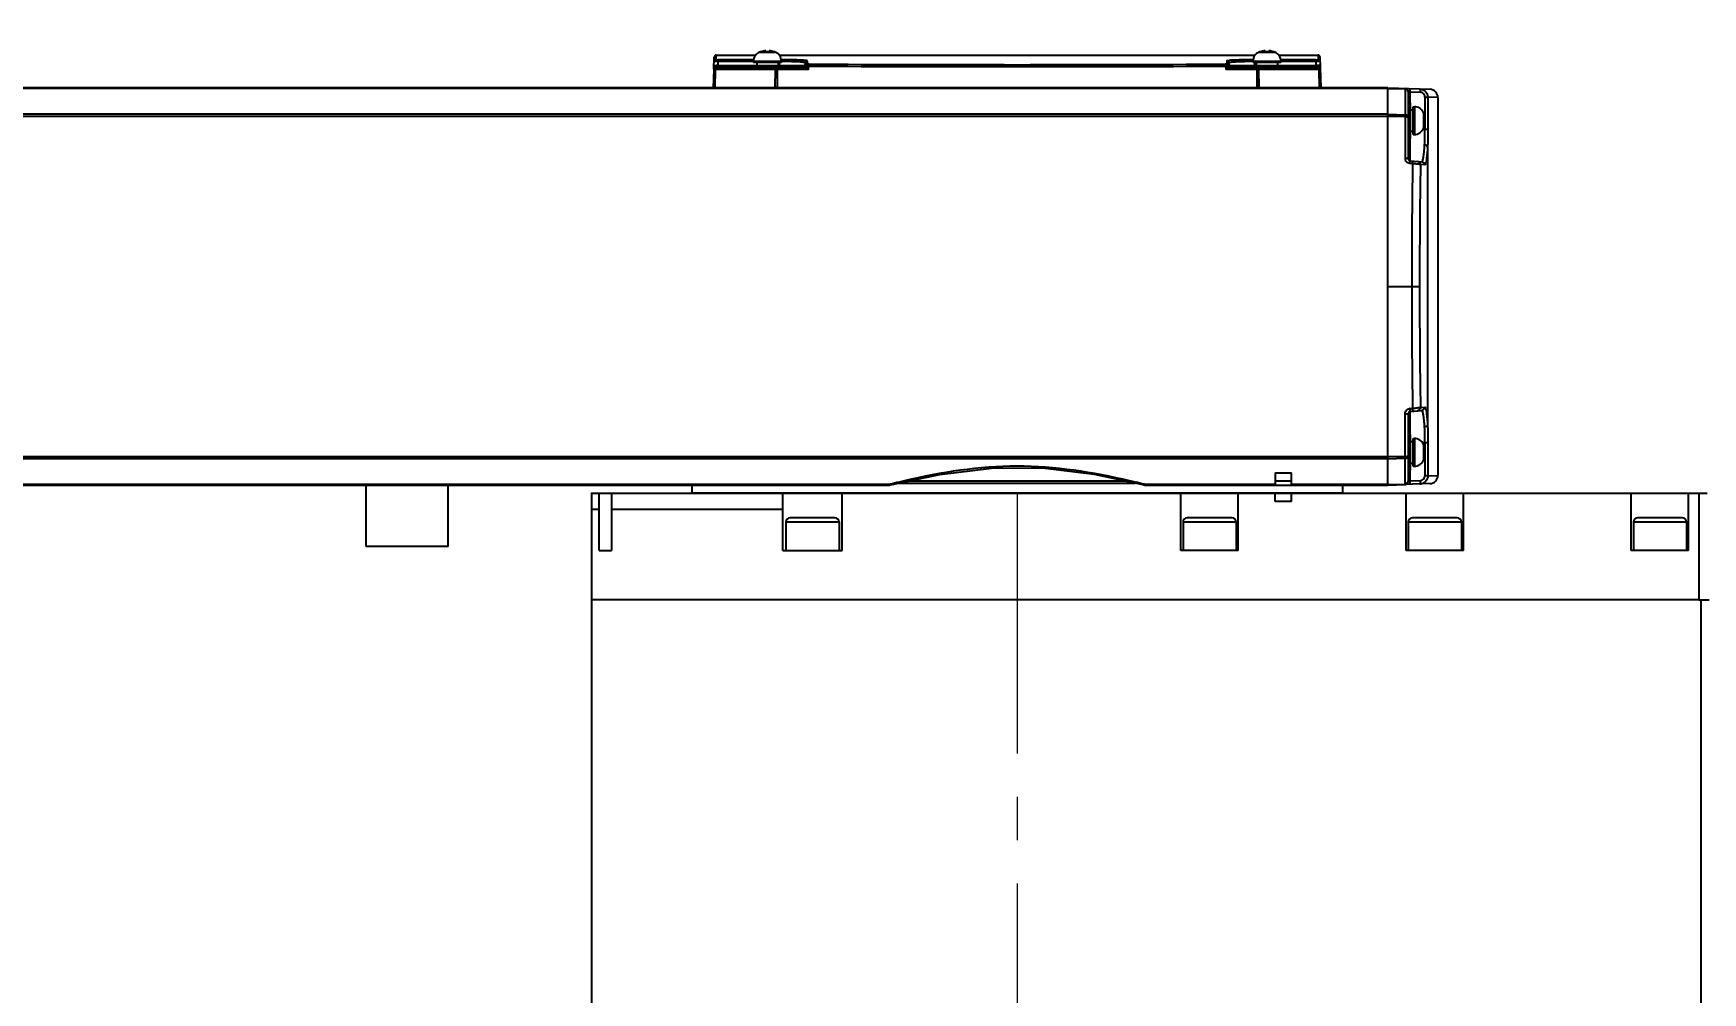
# Model space of a CAD drawing. Header units: millimetres. Extents: x 4086 to 8300, y 123 to 1549.
# Drawn here: x 6901.2 to 7023.5, y 949.4 to 1019.6 of the extents above; entities that cross this region are included whole.
import ezdxf

# ---------------------------------------------------------------- set-up
doc = ezdxf.new("R2010")
doc.units = ezdxf.units.MM
doc.linetypes.add('CENTER2', pattern=[28.575, 19.05, -3.175, 3.175, -3.175])
doc.layers.add('中心线层', color=7, linetype='CENTER2', lineweight=0)
doc.layers.add('轮廓实线层', color=7, linetype='Continuous', lineweight=30)
doc.styles.add('思源黑', font='SourceHanSansCN-Normal.ttf')
doc.dimstyles.new('尺寸标注_3_10比例', dxfattribs={"dimtxt": 7, "dimasz": 6, "dimexe": 2, "dimexo": 1.5, "dimgap": 1, "dimtad": 1, "dimdec": 1, "dimlfac": 3.333333, "dimdsep": 46, "dimtxsty": '思源黑', "dimcen": 0.09, "dimadec": 0, "dimazin": 0, "dimtp": 0.01, "dimtm": 0.01, "dimtfac": 1, "dimtdec": 1, "dimtofl": 0, "dimtmove": 0, "dimatfit": 3, "dimfxl": 0, "dimtolj": 1, "dimarcsym": 0})

# ---------------------------------------------------------------- blocks, each defined once
blk = doc.blocks.new('*D1394')
at = {"layer": 'Defpoints', "color": 0}
for p in [(6852.3, 984.16), (6831.84, 872.56), (6961.3, 872.56)]:
    blk.add_point(p, dxfattribs=at)
at = {"layer": '轮廓实线层', "color": 0, "lineweight": -2}
for p, q in [((6850.8, 984.16), (6829.84, 984.16)), ((6831.84, 978.16), (6831.84, 878.56)), ((6959.8, 872.56), (6829.84, 872.56))]:
    blk.add_line(p, q, dxfattribs=at)
at = {"layer": '轮廓实线层', "color": 0}
for points in [[(6832.84, 978.16), (6830.84, 978.16), (6831.84, 984.16)], [(6830.84, 878.56), (6832.84, 878.56), (6831.84, 872.56)]]:
    blk.add_solid(points, dxfattribs=at)
at = {"layer": '轮廓实线层', "color": 0, "insert": (6827.21, 930.97), "char_height": 7, "attachment_point": 5, "rotation": 90, "style": '思源黑'}
blk.add_mtext('\\A1;372', dxfattribs=at)
blk = doc.blocks.new('*D1400')
at = {"layer": 'Defpoints', "color": 0}
for p in [(6928.67, 1174.08), (7096.92, 1174.08), (6992.87, 872.56)]:
    blk.add_point(p, dxfattribs=at)
at = {"layer": '轮廓实线层', "color": 0, "lineweight": -2}
for p, q in [((6930.17, 1174.08), (7098.92, 1174.08)), ((7096.92, 878.56), (7096.92, 1168.08)), ((6994.37, 872.56), (7098.92, 872.56))]:
    blk.add_line(p, q, dxfattribs=at)
at = {"layer": '轮廓实线层', "color": 0}
for points in [[(7097.92, 1168.08), (7095.92, 1168.08), (7096.92, 1174.08)], [(7095.92, 878.56), (7097.92, 878.56), (7096.92, 872.56)]]:
    blk.add_solid(points, dxfattribs=at)
at = {"layer": '轮廓实线层', "color": 0, "insert": (7092.3, 1023.32), "char_height": 7, "attachment_point": 5, "rotation": 90, "style": '思源黑'}
blk.add_mtext('\\A1;\\A1;1040', dxfattribs=at)
blk = doc.blocks.new('*D1620')
at = {"color": 0, "lineweight": -2}
for p, q in [((6807.18, 1107.91), (6677.99, 1107.91)), ((6679.99, 878.56), (6679.99, 1101.91)), ((6934.86, 872.56), (6677.99, 872.56))]:
    blk.add_line(p, q, dxfattribs=at)
at = {"color": 0}
for points in [[(6680.99, 1101.91), (6678.99, 1101.91), (6679.99, 1107.91)], [(6678.99, 878.56), (6680.99, 878.56), (6679.99, 872.56)]]:
    blk.add_solid(points, dxfattribs=at)
at = {"layer": 'Defpoints', "color": 0}
for p in [(6679.99, 1107.91), (6808.68, 1107.91), (6936.36, 872.56)]:
    blk.add_point(p, dxfattribs=at)
at = {"color": 0, "insert": (6675.37, 990.23), "char_height": 7, "attachment_point": 5, "rotation": 90, "style": '思源黑'}
blk.add_mtext('\\A1;784.5', dxfattribs=at)
blk = doc.blocks.new('*D1621')
at = {"color": 0, "lineweight": -2}
for p, q in [((6725.98, 1227.91), (6642.66, 1227.91)), ((6644.66, 878.56), (6644.66, 1221.91)), ((6934.86, 872.56), (6642.66, 872.56))]:
    blk.add_line(p, q, dxfattribs=at)
at = {"color": 0}
for points in [[(6645.66, 1221.91), (6643.66, 1221.91), (6644.66, 1227.91)], [(6643.66, 878.56), (6645.66, 878.56), (6644.66, 872.56)]]:
    blk.add_solid(points, dxfattribs=at)
at = {"layer": 'Defpoints', "color": 0}
for p in [(6644.66, 1227.91), (6727.48, 1227.91), (6936.36, 872.56)]:
    blk.add_point(p, dxfattribs=at)
at = {"color": 0, "insert": (6640.05, 1050.23), "char_height": 7, "attachment_point": 5, "rotation": 90, "style": '思源黑'}
blk.add_mtext('\\A1;\\A1;1181.5', dxfattribs=at)

msp = doc.modelspace()

# ---------------------------------------------------------------- linework, layer by layer
for p, q in [((6951.028, 1017.014), (6951.059, 1017.904)), ((6951.047, 1017.577), (6951.071, 1017.653)), ((6951.197, 1017.722), (6951.209, 1018.049)), ((6951.209, 1018.049), (6954.1, 1018.049)), ((6953.935, 1017.716), (6951.347, 1017.715)), ((6953.935, 1017.609), (6955.975, 1017.609)), ((6953.935, 1017.609), (6953.935, 1017.519)), ((6954.445, 1018.3), (6954.378, 1018.274)), ((6954.378, 1018.274), (6954.828, 1018.274)), ((6954.445, 1018.3), (6954.445, 1018.294)), ((6954.828, 1018.378), (6954.828, 1018.294)), ((6954.828, 1018.274), (6954.879, 1018.271)), ((6954.879, 1018.271), (6954.955, 1018.274)), ((6954.955, 1018.274), (6955.03, 1018.271)), ((6955.03, 1018.271), (6955.083, 1018.274)), ((6955.083, 1018.294), (6955.083, 1018.378)), ((6955.083, 1018.274), (6955.525, 1018.274)), ((6955.532, 1018.274), (6955.465, 1018.3)), ((6955.465, 1018.294), (6955.465, 1018.299)), ((6955.525, 1018.274), (6955.532, 1018.274)), ((6955.811, 1018.049), (6990.7, 1018.049)), ((6955.975, 1017.609), (6955.975, 1017.519)), ((6957.883, 1017.553), (6957.892, 1017.621)), ((6988.618, 1017.621), (6988.628, 1017.466)), ((6990.535, 1017.609), (6992.575, 1017.609)), ((6990.535, 1017.609), (6990.535, 1017.519)), ((6991.045, 1018.3), (6990.978, 1018.274)), ((6990.978, 1018.274), (6991.428, 1018.274)), ((6991.045, 1018.3), (6991.045, 1018.294)), ((6991.428, 1018.378), (6991.428, 1018.294)), ((6991.428, 1018.274), (6991.479, 1018.271)), ((6991.479, 1018.271), (6991.555, 1018.274)), ((6991.555, 1018.274), (6991.63, 1018.271)), ((6991.63, 1018.271), (6991.683, 1018.274)), ((6991.683, 1018.294), (6991.683, 1018.378)), ((6991.683, 1018.274), (6992.125, 1018.274)), ((6992.132, 1018.274), (6992.065, 1018.3)), ((6992.065, 1018.294), (6992.065, 1018.299)), ((6992.125, 1018.274), (6992.132, 1018.274)), ((6992.411, 1018.049), (6995.302, 1018.049)), ((6995.163, 1017.715), (6992.575, 1017.716)), ((6992.575, 1017.609), (6992.575, 1017.519)), ((6995.302, 1018.049), (6995.313, 1017.722)), ((6995.463, 1017.577), (6995.443, 1017.648)), ((6995.53, 1015.656), (6995.452, 1017.904)), ((6951.027, 1017.006), (6950.98, 1015.656)), ((6957.976, 1017.006), (6951.027, 1017.006)), ((6951.119, 1015.656), (6951.155, 1017.006)), ((6951.183, 1017.156), (6957.589, 1017.156)), ((6951.338, 1017.299), (6951.348, 1017.579)), ((6951.338, 1017.299), (6957.727, 1017.299)), ((6953.935, 1017.579), (6951.348, 1017.579)), ((6953.65, 1017.306), (6953.65, 1017.156)), ((6955.975, 1017.519), (6953.935, 1017.519)), ((6954.171, 1017.519), (6954.171, 1017.306)), ((6955.522, 1015.656), (6955.538, 1017.006)), ((6955.672, 1017.006), (6955.667, 1015.656)), ((6955.74, 1017.519), (6955.74, 1017.306)), ((6955.836, 1017.299), (6955.836, 1017.519)), ((6956.26, 1017.306), (6956.26, 1017.156)), ((6957.573, 1017.156), (6957.637, 1017.17)), ((6957.589, 1017.156), (6957.659, 1017.174)), ((6957.611, 1017.154), (6957.589, 1017.156)), ((6957.727, 1017.299), (6957.726, 1017.287)), ((6957.726, 1017.287), (6957.726, 1017.281)), ((6957.727, 1017.299), (6957.743, 1017.484)), ((6957.764, 1017.27), (6957.784, 1017.259)), ((6957.784, 1017.259), (6957.81, 1017.228)), ((6957.81, 1017.228), (6957.837, 1017.194)), ((6957.865, 1017.156), (6957.938, 1017.058)), ((6957.873, 1017.402), (6957.883, 1017.48)), ((6957.883, 1017.48), (6957.883, 1017.553)), ((6957.976, 1017.006), (6957.998, 1017.248)), ((6988.512, 1017.248), (6988.533, 1017.006)), ((6988.533, 1017.006), (6988.644, 1017.156)), ((6988.652, 1017.058), (6988.533, 1017.006)), ((6995.483, 1017.006), (6988.533, 1017.006)), ((6988.628, 1017.466), (6988.637, 1017.402)), ((6988.746, 1017.27), (6988.726, 1017.259)), ((6988.767, 1017.484), (6988.783, 1017.299)), ((6988.783, 1017.299), (6995.172, 1017.299)), ((6988.784, 1017.293), (6988.783, 1017.299)), ((6988.784, 1017.281), (6988.784, 1017.293)), ((6988.921, 1017.156), (6995.327, 1017.156)), ((6990.25, 1017.306), (6990.25, 1017.156)), ((6992.575, 1017.519), (6990.535, 1017.519)), ((6990.674, 1017.299), (6990.674, 1017.519)), ((6990.771, 1017.519), (6990.771, 1017.306)), ((6990.843, 1015.656), (6990.839, 1017.006)), ((6990.988, 1015.656), (6990.972, 1017.006)), ((6992.34, 1017.519), (6992.34, 1017.306)), ((6995.162, 1017.579), (6992.575, 1017.579)), ((6992.86, 1017.306), (6992.86, 1017.156)), ((6995.172, 1017.299), (6995.162, 1017.579)), ((6995.267, 1017.196), (6995.241, 1017.216)), ((6995.356, 1017.006), (6995.392, 1015.656)), ((7000.405, 1015.656), (6868.856, 1015.656)), ((7000.405, 1015.614), (6868.856, 1015.614)), ((7000.405, 1015.656), (7003.505, 1015.548)), ((7000.405, 986.556), (7000.405, 1015.656)), ((7000.405, 1015.614), (7001.674, 1015.576)), ((7001.674, 1015.612), (7001.674, 1010.502)), ((7002.042, 1015.36), (7001.905, 1015.372)), ((7001.905, 1015.372), (7001.905, 1010.468)), ((7002.042, 1015.36), (7002.782, 1015.334)), ((7002.042, 1014.561), (7002.042, 1015.36)), ((7001.905, 1014.561), (7002.055, 1014.561)), ((7002.055, 1014.561), (7002.055, 1011.951)), ((7002.055, 1014.041), (7002.268, 1014.041)), ((7002.268, 1014.276), (7002.358, 1014.276)), ((7002.268, 1012.236), (7002.268, 1014.276)), ((7002.358, 1014.276), (7002.358, 1012.236)), ((7003.133, 1014.974), (7003.352, 1014.974)), ((7003.133, 1014.974), (7003.133, 1012.6)), ((7003.352, 1014.974), (7003.352, 1012.6)), ((7004.085, 1014.948), (7003.352, 1014.974)), ((7004.085, 1014.948), (7004.085, 987.264)), ((7000.405, 1013.722), (6844.406, 1013.722)), ((7000.405, 1013.567), (6844.406, 1013.567)), ((7000.405, 1013.722), (7001.674, 1013.69)), ((7001.674, 1013.558), (7000.405, 1013.567)), ((7003.023, 1013.833), (7003.023, 1012.679)), ((7003.049, 1013.766), (7003.043, 1013.766)), ((7003.127, 1013.384), (7003.043, 1013.384)), ((7003.043, 1013.129), (7003.127, 1013.129)), ((7003.043, 1012.746), (7003.048, 1012.746)), ((7001.905, 1011.951), (7002.055, 1011.951)), ((7002.042, 1010.318), (7002.042, 1011.951)), ((7002.055, 1012.472), (7002.268, 1012.472)), ((7002.268, 1012.236), (7002.358, 1012.236)), ((7003.352, 1012.6), (7002.969, 1012.6)), ((7002.042, 1010.318), (7002.903, 1010.243)), ((7003.324, 1011.339), (7003.324, 990.933)), ((7002.231, 1010.095), (7002.03, 1010.112)), ((7003.121, 1010.004), (7002.806, 1010.031)), ((7000.405, 1001.106), (7002.736, 1001.106)), ((7002.03, 992.16), (7002.23, 992.178)), ((7002.042, 991.954), (7002.903, 992.029)), ((7002.042, 990.261), (7002.042, 991.954)), ((7002.805, 992.241), (7003.121, 992.268)), ((7001.674, 986.601), (7001.674, 991.77)), ((7001.905, 991.805), (7001.905, 986.84)), ((7001.905, 990.261), (7002.055, 990.261)), ((7002.055, 990.261), (7002.055, 987.651)), ((7002.055, 989.741), (7002.268, 989.741)), ((7002.268, 989.976), (7002.358, 989.976)), ((7002.268, 987.936), (7002.268, 989.976)), ((7002.358, 989.976), (7002.358, 987.936)), ((7002.929, 989.672), (7003.352, 989.672)), ((7003.023, 989.533), (7003.023, 988.379)), ((7003.133, 989.672), (7003.133, 987.239)), ((7003.352, 989.672), (7003.352, 987.239)), ((6844.406, 988.645), (7000.405, 988.645)), ((7000.405, 988.49), (6844.406, 988.49)), ((7000.405, 988.645), (7001.674, 988.654)), ((7000.405, 988.49), (7001.674, 988.522)), ((7003.049, 989.466), (7003.043, 989.466)), ((7003.127, 989.084), (7003.043, 989.084)), ((7003.043, 988.829), (7003.127, 988.829)), ((7003.043, 988.446), (7003.048, 988.446)), ((6978.899, 987.347), (6982.548, 986.565)), ((6992.155, 987.456), (6993.355, 987.456)), ((6992.155, 987.456), (6992.155, 986.556)), ((6993.355, 986.556), (6993.355, 987.456)), ((7001.905, 987.651), (7002.055, 987.651)), ((7002.042, 986.853), (7002.042, 987.651)), ((7002.055, 988.172), (7002.268, 988.172)), ((7002.268, 987.936), (7002.358, 987.936)), ((7003.352, 987.239), (7003.133, 987.239)), ((7003.352, 987.239), (7004.085, 987.264)), ((6963.891, 986.598), (6844.406, 986.598)), ((6844.406, 986.556), (6963.891, 986.556)), ((6925.555, 982.056), (6925.555, 986.556)), ((6931.555, 982.056), (6931.555, 986.556)), ((6942.049, 985.956), (7023.805, 985.956)), ((6942.055, 985.956), (6942.055, 878.256)), ((6942.63, 981.756), (6942.63, 985.956)), ((6943.539, 985.956), (6943.539, 981.756)), ((6949.405, 986.556), (6949.405, 985.956)), ((6956.08, 981.756), (6956.08, 985.956)), ((6960.43, 981.756), (6960.43, 985.956)), ((6963.891, 986.598), (6963.891, 986.561)), ((6963.964, 986.565), (6963.891, 986.556)), ((6963.964, 986.565), (6963.963, 986.565)), ((6964.604, 986.706), (6981.907, 986.706)), ((6965.321, 986.856), (6981.188, 986.856)), ((6982.547, 986.565), (6982.619, 986.556)), ((6982.547, 986.565), (6982.547, 986.565)), ((6982.619, 986.598), (6982.56, 986.613)), ((6992.155, 986.598), (6982.619, 986.598)), ((6982.619, 986.556), (6982.619, 986.598)), ((6982.619, 986.556), (7000.405, 986.556)), ((6985.255, 981.756), (6985.255, 985.956)), ((6989.455, 981.756), (6989.455, 985.956)), ((6992.155, 986.856), (6993.355, 986.856)), ((6992.155, 985.356), (6992.155, 985.956)), ((7000.405, 986.598), (6993.355, 986.598)), ((6993.355, 985.356), (6993.355, 985.956)), ((6997.105, 985.956), (6997.105, 986.556)), ((7000.405, 986.598), (7001.674, 986.636)), ((7000.405, 986.556), (7001.674, 986.601)), ((7002.77, 986.639), (7001.721, 986.602)), ((7001.755, 981.756), (7001.755, 985.956)), ((7001.905, 986.84), (7002.042, 986.853)), ((7002.782, 986.879), (7002.042, 986.853)), ((7003.505, 986.664), (7002.79, 986.64)), ((7005.955, 981.756), (7005.955, 985.956)), ((7018.255, 981.756), (7018.255, 985.956)), ((7022.455, 981.756), (7022.455, 985.956)), ((7023.205, 985.956), (7023.205, 978.156)), ((6942.63, 984.756), (6942.055, 984.756)), ((6956.08, 984.756), (6943.539, 984.756)), ((6993.355, 985.356), (6992.155, 985.356)), ((6956.305, 983.856), (6960.205, 983.856)), ((6956.305, 983.856), (6956.305, 981.756)), ((6959.905, 984.156), (6956.605, 984.156)), ((6960.205, 983.856), (6960.205, 981.756)), ((6985.405, 983.856), (6989.305, 983.856)), ((6985.405, 983.856), (6985.405, 981.756)), ((6989.005, 984.156), (6985.705, 984.156)), ((6989.305, 983.856), (6989.305, 981.756)), ((7001.905, 983.856), (7005.805, 983.856)), ((7001.905, 983.856), (7001.905, 981.756)), ((7005.505, 984.156), (7002.205, 984.156)), ((7005.805, 983.856), (7005.805, 981.756)), ((7018.405, 983.856), (7022.305, 983.856)), ((7018.405, 983.856), (7018.405, 981.756)), ((7022.005, 984.156), (7018.705, 984.156)), ((7022.305, 983.856), (7022.305, 981.756)), ((6931.555, 982.056), (6925.555, 982.056)), ((6942.63, 981.756), (6943.539, 981.756)), ((6956.08, 981.756), (6960.43, 981.756)), ((6989.455, 981.756), (6985.255, 981.756)), ((7005.955, 981.756), (7001.755, 981.756)), ((7022.455, 981.756), (7018.255, 981.756)), ((7023.205, 978.156), (6942.055, 978.156)), ((7023.205, 978.156), (7023.955, 978.156)), ((7023.355, 978.156), (7023.355, 878.256))]:
    msp.add_line(p, q)
for points in [[(6957.667, 1017.136), (6957.637, 1017.146), (6957.611, 1017.154)], [(6988.774, 1017.28), (6988.762, 1017.277), (6988.746, 1017.27)], [(6963.962, 986.565), (6967.59, 987.343), (6971.381, 987.808), (6975.111, 987.81), (6978.899, 987.347)]]:
    msp.add_lwpolyline(points)
for centre, radius, start, end in [((6951.209, 1017.899), 0.15, 90, 177.99998), ((6951.346, 1020.77), 3.054, 268.63693, 270.03477), ((6954.655, 1017.609), 0.72, 112.61986, 180), ((6954.955, 1016.889), 1.495, 94.89378, 109.95213), ((6954.955, 1016.889), 1.411, 84.81427, 95.18573), ((6954.955, 1016.889), 1.495, 70.04787, 85.10622), ((6955.255, 1017.609), 0.72, 0, 67.38014), ((6955.853, 972.97), 44.747, 89.35, 89.84161), ((6991.255, 1017.609), 0.72, 112.61986, 180), ((6991.555, 1016.889), 1.495, 94.89378, 109.95213), ((6991.555, 1016.889), 1.411, 84.81427, 95.18573), ((6991.555, 1016.889), 1.495, 70.04787, 85.10622), ((6991.855, 1017.609), 0.72, 0, 67.38014), ((6995.302, 1017.899), 0.15, 2.00002, 90), ((6951.183, 1017), 0.156, 90, 178), ((6951.228, 1014.291), 3.01, 89.10628, 90.74056), ((6951.227, 1014.087), 3.213, 88.01252, 89.15349), ((6957.571, 1017.312), 0.156, 270, 342.08944), ((6954.519, 1014.658), 4.176, 36.74145, 37.39093), ((6978.4, 1032.072), 25.379, 216.26749, 216.4154), ((6973.255, 3985.286), 2968.078, 269.705466, 270.294521), ((6973.255, 4002.451), 2985.098, 269.707383, 270.292604), ((6988.364, 1022.455), 5.209, 271.84036, 272.5317), ((6990.568, 1012.698), 4.763, 112.96162, 113.72888), ((6991.466, 1010.604), 7.041, 112.62006, 113.03897), ((6988.939, 1017.312), 0.156, 185, 270), ((6995.284, 1014.087), 3.213, 90.8463, 91.98747), ((6995.283, 1014.293), 3.008, 89.25459, 90.8938), ((6995.327, 1017), 0.156, 2, 90), ((7001.665, 1015.372), 0.24, 0, 88), ((7002.748, 1014.973), 0.603, 4.00488, 21.65979), ((7003.485, 1014.948), 0.6, 0, 87.99994), ((7002.358, 1013.556), 0.72, 22.61979, 89.99977), ((7002.762, 1014.974), 0.59, 0.00635, 3.97647), ((7001.638, 1013.256), 1.495, 4.89378, 22.61986), ((7001.638, 1013.256), 1.495, 337.38014, 355.10622), ((7001.638, 1013.256), 1.411, 354.81427, 5.18573), ((7002.358, 1012.956), 0.72, 270, 337.38021), ((6982.068, 1012.504), 21.064, 357.14495, 359.18313), ((6977.537, 1012.599), 25.596, 359.1143, 0.00219), ((7002.163, 1010.531), 0.49, 183.39672, 192.72997), ((7002.144, 1010.527), 0.471, 192.67753, 201.81239), ((7002.055, 1010.468), 0.15, 180, 265), ((7582.149, 1000.944), 579.989, 179.096017, 179.984008), ((7001.49, 998.093), 12.025, 85.48173, 86.46736), ((7590.026, 1000.944), 587.29, 179.113424, 179.984203), ((7582.182, 1001.269), 580.022, 180.016125, 180.898123), ((7590.065, 1001.27), 587.329, 180.015933, 180.880808), ((7002.055, 991.805), 0.15, 95, 180), ((7002.075, 991.736), 0.427, 96.06072, 103.5066), ((7001.659, 1001.766), 9.605, 273.40398, 274.62604), ((6982.047, 989.768), 21.085, 0.81767, 2.85001), ((7002.358, 989.256), 0.72, 22.61979, 89.99977), ((7001.638, 988.956), 1.495, 4.89378, 22.61986), ((6977.543, 989.673), 25.59, 359.99782, 0.88593), ((7002.358, 988.656), 0.72, 270, 337.38021), ((7001.638, 988.956), 1.495, 337.38014, 355.10622), ((7001.638, 988.956), 1.411, 354.81427, 5.18573), ((7002.762, 987.239), 0.589, 355.77926, 359.97527), ((7003.485, 987.264), 0.6, 272, 0), ((6971.648, 957.613), 30.005, 104.86517, 104.98207), ((6972.432, 954.62), 33.099, 103.67657, 104.84753), ((6973.672, 949.559), 38.309, 103.09335, 103.68896), ((6965.604, 918.869), 69.833, 76.50434, 76.84595), ((6962.716, 906.867), 82.178, 76.02636, 76.49876), ((7001.665, 986.84), 0.24, 272, 0), ((7002.748, 987.24), 0.602, 272.01542, 278.24353), ((7002.747, 987.249), 0.611, 278.23668, 293.58136), ((6956.605, 983.856), 0.3, 90, 180), ((6959.905, 983.856), 0.3, 0, 90), ((6985.705, 983.856), 0.3, 90, 180), ((6989.005, 983.856), 0.3, 0, 90), ((7002.205, 983.856), 0.3, 90, 180), ((7005.505, 983.856), 0.3, 0, 90), ((7018.705, 983.856), 0.3, 90, 180), ((7022.005, 983.856), 0.3, 0, 90)]:
    msp.add_arc(centre, radius, start, end)
for points, knots in [([(6951.071, 1017.653), (6951.077, 1017.663), (6951.092, 1017.681), (6951.112, 1017.696), (6951.122, 1017.701)], [0, 0, 0, 0, 0.4999514, 1, 1, 1, 1]), ([(6951.122, 1017.701), (6951.134, 1017.708), (6951.158, 1017.718), (6951.185, 1017.722), (6951.197, 1017.722)], [0, 0, 0, 0, 0.5157187, 1, 1, 1, 1]), ([(6951.197, 1017.722), (6951.197, 1017.715), (6951.238, 1017.724), (6951.254, 1017.717), (6951.273, 1017.716)], [0, 0, 0, 0, 0.2708913, 1, 1, 1, 1]), ([(6951.348, 1017.579), (6951.348, 1017.611), (6951.347, 1017.656), (6951.349, 1017.702), (6951.347, 1017.715)], [0, 0, 0, 0, 0.7016639, 1, 1, 1, 1]), ([(6957.215, 1017.693), (6957.151, 1017.696), (6956.867, 1017.706), (6956.582, 1017.711), (6956.361, 1017.714)], [0, 0, 0, 0, 0.2240245, 1, 1, 1, 1]), ([(6957.616, 1017.67), (6957.588, 1017.673), (6957.454, 1017.682), (6957.32, 1017.689), (6957.215, 1017.693)], [0, 0, 0, 0, 0.2132471, 1, 1, 1, 1]), ([(6957.892, 1017.621), (6957.894, 1017.645), (6957.747, 1017.646), (6957.686, 1017.665), (6957.616, 1017.67)], [0, 0, 0, 0, 0.2618922, 1, 1, 1, 1]), ([(6957.819, 1017.601), (6957.831, 1017.608), (6957.855, 1017.617), (6957.88, 1017.621), (6957.892, 1017.621)], [0, 0, 0, 0, 0.5147006, 1, 1, 1, 1]), ([(6988.684, 1017.646), (6988.667, 1017.643), (6988.648, 1017.639), (6988.617, 1017.627), (6988.618, 1017.621)], [0, 0, 0, 0, 0.7139546, 1, 1, 1, 1]), ([(6988.69, 1017.601), (6988.679, 1017.608), (6988.655, 1017.617), (6988.63, 1017.621), (6988.618, 1017.621)], [0, 0, 0, 0, 0.5147022, 1, 1, 1, 1]), ([(6989.295, 1017.693), (6989.226, 1017.69), (6989.022, 1017.68), (6988.817, 1017.671), (6988.684, 1017.646)], [0, 0, 0, 0, 0.3371138, 1, 1, 1, 1]), ([(6990.534, 1017.716), (6990.421, 1017.716), (6990.008, 1017.713), (6989.595, 1017.705), (6989.295, 1017.693)], [0, 0, 0, 0, 0.2732764, 1, 1, 1, 1]), ([(6995.162, 1017.579), (6995.162, 1017.611), (6995.164, 1017.656), (6995.161, 1017.702), (6995.163, 1017.715)], [0, 0, 0, 0, 0.7016773, 1, 1, 1, 1]), ([(6995.163, 1017.715), (6995.199, 1017.715), (6995.231, 1017.73), (6995.314, 1017.707), (6995.313, 1017.722)], [0, 0, 0, 0, 0.7071118, 1, 1, 1, 1]), ([(6995.388, 1017.701), (6995.377, 1017.708), (6995.352, 1017.718), (6995.326, 1017.722), (6995.313, 1017.722)], [0, 0, 0, 0, 0.5157202, 1, 1, 1, 1]), ([(6995.442, 1017.648), (6995.436, 1017.659), (6995.42, 1017.68), (6995.4, 1017.695), (6995.388, 1017.701)], [0, 0, 0, 0, 0.4998617, 1, 1, 1, 1]), ([(6951.037, 1017.283), (6951.038, 1017.297), (6951.116, 1017.29), (6951.151, 1017.3), (6951.189, 1017.3)], [0, 0, 0, 0, 0.2726011, 1, 1, 1, 1]), ([(6951.348, 1017.579), (6951.277, 1017.58), (6951.172, 1017.592), (6951.094, 1017.572), (6951.048, 1017.585), (6951.047, 1017.577)], [0, 0, 0, 0, 0.7068781, 0.9233068, 1, 1, 1, 1]), ([(6951.338, 1017.299), (6951.333, 1017.243), (6951.254, 1017.203), (6951.199, 1017.165), (6951.188, 1017.159)], [0, 0, 0, 0, 0.8075514, 1, 1, 1, 1]), ([(6951.216, 1017.136), (6951.222, 1017.136), (6951.235, 1017.132), (6951.246, 1017.123), (6951.251, 1017.117)], [0, 0, 0, 0, 0.4222354, 1, 1, 1, 1]), ([(6955.538, 1017.006), (6955.539, 1017.04), (6955.54, 1017.073), (6955.559, 1017.148), (6955.577, 1017.125), (6955.58, 1017.117)], [0, 0, 0, 0, 0.6546656, 0.8385187, 1, 1, 1, 1]), ([(6955.687, 1017.156), (6955.68, 1017.156), (6955.677, 1017.12), (6955.674, 1017.102), (6955.674, 1017.083)], [0, 0, 0, 0, 0.2590169, 1, 1, 1, 1]), ([(6955.674, 1017.083), (6955.674, 1017.076), (6955.674, 1017.06), (6955.675, 1017.045), (6955.676, 1017.036)], [0, 0, 0, 0, 0.4667251, 1, 1, 1, 1]), ([(6956.943, 1017.563), (6956.869, 1017.566), (6956.547, 1017.575), (6956.225, 1017.579), (6955.977, 1017.58)], [0, 0, 0, 0, 0.2291101, 1, 1, 1, 1]), ([(6957.641, 1017.516), (6957.602, 1017.522), (6957.37, 1017.547), (6957.137, 1017.556), (6956.943, 1017.563)], [0, 0, 0, 0, 0.1685855, 1, 1, 1, 1]), ([(6957.637, 1017.17), (6957.648, 1017.175), (6957.67, 1017.188), (6957.688, 1017.206), (6957.696, 1017.216)], [0, 0, 0, 0, 0.5018072, 1, 1, 1, 1]), ([(6957.743, 1017.484), (6957.744, 1017.494), (6957.694, 1017.507), (6957.667, 1017.512), (6957.641, 1017.516)], [0, 0, 0, 0, 0.2770876, 1, 1, 1, 1]), ([(6957.659, 1017.174), (6957.668, 1017.179), (6957.686, 1017.192), (6957.701, 1017.207), (6957.707, 1017.216)], [0, 0, 0, 0, 0.4981617, 1, 1, 1, 1]), ([(6957.716, 1017.165), (6957.709, 1017.159), (6957.693, 1017.148), (6957.676, 1017.139), (6957.667, 1017.136)], [0, 0, 0, 0, 0.519939, 1, 1, 1, 1]), ([(6957.696, 1017.216), (6957.703, 1017.226), (6957.716, 1017.247), (6957.724, 1017.27), (6957.726, 1017.281)], [0, 0, 0, 0, 0.5142052, 1, 1, 1, 1]), ([(6957.707, 1017.216), (6957.714, 1017.226), (6957.726, 1017.246), (6957.734, 1017.269), (6957.736, 1017.28)], [0, 0, 0, 0, 0.5110722, 1, 1, 1, 1]), ([(6957.784, 1017.259), (6957.778, 1017.241), (6957.759, 1017.206), (6957.732, 1017.178), (6957.716, 1017.165)], [0, 0, 0, 0, 0.4890299, 1, 1, 1, 1]), ([(6957.726, 1017.281), (6957.729, 1017.295), (6957.739, 1017.322), (6957.755, 1017.345), (6957.765, 1017.355)], [0, 0, 0, 0, 0.4886917, 1, 1, 1, 1]), ([(6957.726, 1017.281), (6957.726, 1017.281), (6957.731, 1017.281), (6957.734, 1017.28), (6957.736, 1017.28)], [0, 0, 0, 0, 0.2631266, 1, 1, 1, 1]), ([(6957.736, 1017.28), (6957.74, 1017.28), (6957.75, 1017.277), (6957.759, 1017.273), (6957.764, 1017.27)], [0, 0, 0, 0, 0.4205029, 1, 1, 1, 1]), ([(6957.743, 1017.484), (6957.744, 1017.495), (6957.749, 1017.519), (6957.76, 1017.541), (6957.766, 1017.551)], [0, 0, 0, 0, 0.4853265, 1, 1, 1, 1]), ([(6957.765, 1017.355), (6957.771, 1017.362), (6957.783, 1017.373), (6957.798, 1017.382), (6957.806, 1017.385)], [0, 0, 0, 0, 0.501536, 1, 1, 1, 1]), ([(6957.766, 1017.551), (6957.773, 1017.562), (6957.788, 1017.581), (6957.809, 1017.596), (6957.819, 1017.601)], [0, 0, 0, 0, 0.4998484, 1, 1, 1, 1]), ([(6957.823, 1017.105), (6957.819, 1017.101), (6957.811, 1017.094), (6957.803, 1017.087), (6957.799, 1017.083)], [0, 0, 0, 0, 0.5083703, 1, 1, 1, 1]), ([(6957.806, 1017.385), (6957.816, 1017.391), (6957.838, 1017.399), (6957.862, 1017.402), (6957.873, 1017.402)], [0, 0, 0, 0, 0.5140228, 1, 1, 1, 1]), ([(6957.998, 1017.248), (6957.978, 1017.249), (6957.92, 1017.254), (6957.859, 1017.245), (6957.822, 1017.258)], [0, 0, 0, 0, 0.330922, 1, 1, 1, 1]), ([(6957.865, 1017.156), (6957.859, 1017.147), (6957.846, 1017.129), (6957.831, 1017.113), (6957.823, 1017.105)], [0, 0, 0, 0, 0.4944884, 1, 1, 1, 1]), ([(6958.01, 1017.392), (6957.978, 1017.393), (6957.949, 1017.405), (6957.872, 1017.388), (6957.873, 1017.402)], [0, 0, 0, 0, 0.7018384, 1, 1, 1, 1]), ([(6957.998, 1017.248), (6957.998, 1017.265), (6958.004, 1017.31), (6957.985, 1017.374), (6958.01, 1017.392)], [0, 0, 0, 0, 0.3590555, 1, 1, 1, 1]), ([(6988.569, 1017.394), (6988.558, 1017.394), (6988.535, 1017.393), (6988.512, 1017.392), (6988.5, 1017.392)], [0, 0, 0, 0, 0.475896, 1, 1, 1, 1]), ([(6988.512, 1017.248), (6988.512, 1017.265), (6988.506, 1017.31), (6988.525, 1017.374), (6988.5, 1017.392)], [0, 0, 0, 0, 0.3591729, 1, 1, 1, 1]), ([(6988.637, 1017.402), (6988.637, 1017.395), (6988.6, 1017.4), (6988.585, 1017.395), (6988.569, 1017.394)], [0, 0, 0, 0, 0.2802027, 1, 1, 1, 1]), ([(6988.726, 1017.259), (6988.706, 1017.258), (6988.662, 1017.255), (6988.618, 1017.253), (6988.594, 1017.252)], [0, 0, 0, 0, 0.4385997, 1, 1, 1, 1]), ([(6988.704, 1017.385), (6988.694, 1017.391), (6988.671, 1017.399), (6988.648, 1017.402), (6988.637, 1017.402)], [0, 0, 0, 0, 0.5140229, 1, 1, 1, 1]), ([(6988.644, 1017.156), (6988.658, 1017.175), (6988.685, 1017.21), (6988.712, 1017.244), (6988.726, 1017.259)], [0, 0, 0, 0, 0.5354527, 1, 1, 1, 1]), ([(6988.644, 1017.156), (6988.651, 1017.147), (6988.664, 1017.13), (6988.679, 1017.113), (6988.687, 1017.105)], [0, 0, 0, 0, 0.4878166, 1, 1, 1, 1]), ([(6988.687, 1017.105), (6988.691, 1017.101), (6988.698, 1017.094), (6988.706, 1017.087), (6988.71, 1017.083)], [0, 0, 0, 0, 0.5047411, 1, 1, 1, 1]), ([(6988.744, 1017.551), (6988.737, 1017.562), (6988.721, 1017.581), (6988.701, 1017.596), (6988.69, 1017.601)], [0, 0, 0, 0, 0.4998484, 1, 1, 1, 1]), ([(6988.749, 1017.351), (6988.743, 1017.358), (6988.729, 1017.371), (6988.713, 1017.381), (6988.704, 1017.385)], [0, 0, 0, 0, 0.5016077, 1, 1, 1, 1]), ([(6988.726, 1017.259), (6988.732, 1017.241), (6988.751, 1017.206), (6988.778, 1017.178), (6988.794, 1017.165)], [0, 0, 0, 0, 0.4932088, 1, 1, 1, 1]), ([(6988.767, 1017.484), (6988.766, 1017.495), (6988.761, 1017.519), (6988.75, 1017.541), (6988.744, 1017.551)], [0, 0, 0, 0, 0.4853265, 1, 1, 1, 1]), ([(6988.784, 1017.281), (6988.781, 1017.294), (6988.772, 1017.319), (6988.758, 1017.341), (6988.749, 1017.351)], [0, 0, 0, 0, 0.4885809, 1, 1, 1, 1]), ([(6988.843, 1017.136), (6988.829, 1017.132), (6988.801, 1017.121), (6988.772, 1017.109), (6988.758, 1017.103)], [0, 0, 0, 0, 0.4862236, 1, 1, 1, 1]), ([(6989.559, 1017.563), (6989.449, 1017.559), (6989.26, 1017.549), (6988.994, 1017.537), (6988.874, 1017.51), (6988.765, 1017.503), (6988.767, 1017.484)], [0, 0, 0, 0, 0.4161493, 0.729644, 0.9273652, 1, 1, 1, 1]), ([(6988.774, 1017.28), (6988.776, 1017.28), (6988.779, 1017.281), (6988.784, 1017.281), (6988.784, 1017.281)], [0, 0, 0, 0, 0.7371986, 1, 1, 1, 1]), ([(6988.774, 1017.28), (6988.778, 1017.258), (6988.798, 1017.214), (6988.834, 1017.183), (6988.855, 1017.172)], [0, 0, 0, 0, 0.4939465, 1, 1, 1, 1]), ([(6988.794, 1017.165), (6988.801, 1017.159), (6988.817, 1017.148), (6988.834, 1017.139), (6988.843, 1017.136)], [0, 0, 0, 0, 0.5229399, 1, 1, 1, 1]), ([(6988.921, 1017.156), (6988.91, 1017.156), (6988.883, 1017.15), (6988.858, 1017.142), (6988.843, 1017.136)], [0, 0, 0, 0, 0.422035, 1, 1, 1, 1]), ([(6988.855, 1017.172), (6988.865, 1017.167), (6988.887, 1017.159), (6988.91, 1017.156), (6988.921, 1017.156)], [0, 0, 0, 0, 0.5133939, 1, 1, 1, 1]), ([(6990.534, 1017.58), (6990.448, 1017.579), (6990.123, 1017.577), (6989.798, 1017.571), (6989.559, 1017.563)], [0, 0, 0, 0, 0.2659806, 1, 1, 1, 1]), ([(6990.831, 1017.135), (6990.83, 1017.135), (6990.829, 1017.125), (6990.828, 1017.121), (6990.827, 1017.116)], [0, 0, 0, 0, 0.251387, 1, 1, 1, 1]), ([(6990.839, 1017.006), (6990.839, 1017.034), (6990.827, 1017.063), (6990.847, 1017.135), (6990.831, 1017.135)], [0, 0, 0, 0, 0.6440488, 1, 1, 1, 1]), ([(6990.972, 1017.006), (6990.972, 1017.04), (6990.971, 1017.073), (6990.952, 1017.148), (6990.933, 1017.125), (6990.93, 1017.117)], [0, 0, 0, 0, 0.6546656, 0.8385187, 1, 1, 1, 1]), ([(6995.463, 1017.577), (6995.463, 1017.585), (6995.416, 1017.572), (6995.339, 1017.592), (6995.233, 1017.58), (6995.162, 1017.579)], [0, 0, 0, 0, 0.076693, 0.293122, 1, 1, 1, 1]), ([(6995.18, 1017.276), (6995.178, 1017.279), (6995.175, 1017.287), (6995.172, 1017.295), (6995.172, 1017.299)], [0, 0, 0, 0, 0.5138891, 1, 1, 1, 1]), ([(6995.241, 1017.216), (6995.229, 1017.225), (6995.208, 1017.243), (6995.188, 1017.264), (6995.18, 1017.276)], [0, 0, 0, 0, 0.5170906, 1, 1, 1, 1]), ([(6995.295, 1017.136), (6995.289, 1017.136), (6995.275, 1017.132), (6995.265, 1017.123), (6995.259, 1017.117)], [0, 0, 0, 0, 0.4222354, 1, 1, 1, 1]), ([(6995.327, 1017.156), (6995.319, 1017.156), (6995.301, 1017.176), (6995.28, 1017.186), (6995.267, 1017.196)], [0, 0, 0, 0, 0.3229444, 1, 1, 1, 1]), ([(6995.473, 1017.283), (6995.473, 1017.297), (6995.394, 1017.29), (6995.359, 1017.3), (6995.322, 1017.3)], [0, 0, 0, 0, 0.2725882, 1, 1, 1, 1]), ([(7001.873, 1015.473), (7001.873, 1015.464), (7001.866, 1015.44), (7001.852, 1015.422), (7001.843, 1015.412)], [0, 0, 0, 0, 0.4278428, 1, 1, 1, 1]), ([(7002.039, 1015.565), (7002.038, 1015.573), (7002.036, 1015.583), (7002.033, 1015.599), (7002.03, 1015.599)], [0, 0, 0, 0, 0.7191439, 1, 1, 1, 1]), ([(7002.77, 1015.574), (7002.793, 1015.573), (7002.768, 1015.445), (7002.784, 1015.39), (7002.782, 1015.334)], [0, 0, 0, 0, 0.2970896, 1, 1, 1, 1]), ([(7001.674, 1013.558), (7001.729, 1013.558), (7001.79, 1013.55), (7001.906, 1013.532), (7001.905, 1013.507)], [0, 0, 0, 0, 0.6855191, 1, 1, 1, 1]), ([(7001.905, 1013.515), (7001.905, 1013.557), (7001.88, 1013.66), (7001.762, 1013.666), (7001.721, 1013.643)], [0, 0, 0, 0, 0.4701248, 1, 1, 1, 1]), ([(7003.352, 1012.6), (7003.352, 1012.279), (7003.345, 1011.858), (7003.329, 1011.438), (7003.324, 1011.339)], [0, 0, 0, 0, 0.7644036, 1, 1, 1, 1]), ([(7001.674, 1010.502), (7001.729, 1010.502), (7001.784, 1010.49), (7001.905, 1010.492), (7001.905, 1010.468)], [0, 0, 0, 0, 0.6970773, 1, 1, 1, 1]), ([(7002.03, 1010.112), (7002.034, 1010.167), (7002.039, 1010.231), (7002.043, 1010.296), (7002.043, 1010.305)], [0, 0, 0, 0, 0.8487904, 1, 1, 1, 1]), ([(7002.043, 1010.305), (7002.043, 1010.309), (7002.042, 1010.312), (7002.043, 1010.318), (7002.042, 1010.318)], [0, 0, 0, 0, 0.7440361, 1, 1, 1, 1]), ([(7002.231, 1010.095), (7002.235, 1010.144), (7002.216, 1010.19), (7002.262, 1010.299), (7002.243, 1010.301)], [0, 0, 0, 0, 0.7176022, 1, 1, 1, 1]), ([(7002.903, 1010.243), (7002.937, 1010.24), (7002.994, 1010.388), (7003.032, 1010.596), (7003.079, 1010.993), (7003.098, 1011.286), (7003.106, 1011.455)], [0, 0, 0, 0, 0.0813105, 0.2798775, 0.5932926, 1, 1, 1, 1]), ([(7003.324, 1011.339), (7003.311, 1011.049), (7003.265, 1010.622), (7003.236, 1010.162), (7003.16, 1010.035)], [0, 0, 0, 0, 0.6617171, 1, 1, 1, 1]), ([(7002.743, 1010.047), (7002.724, 1010.05), (7002.623, 1010.064), (7002.52, 1010.074), (7002.437, 1010.08)], [0, 0, 0, 0, 0.1856372, 1, 1, 1, 1]), ([(7002.806, 1010.031), (7002.8, 1010.035), (7002.778, 1010.04), (7002.757, 1010.044), (7002.743, 1010.047)], [0, 0, 0, 0, 0.3537225, 1, 1, 1, 1]), ([(7003.16, 1010.035), (7003.155, 1010.026), (7003.145, 1010.011), (7003.128, 1010.003), (7003.121, 1010.004)], [0, 0, 0, 0, 0.5963004, 1, 1, 1, 1]), ([(7001.851, 992.099), (7001.87, 992.111), (7001.91, 992.132), (7001.953, 992.146), (7001.975, 992.151)], [0, 0, 0, 0, 0.5000155, 1, 1, 1, 1]), ([(7002.03, 992.16), (7002.034, 992.106), (7002.04, 992.041), (7002.043, 991.977), (7002.043, 991.967)], [0, 0, 0, 0, 0.8489991, 1, 1, 1, 1]), ([(7002.043, 991.967), (7002.043, 991.964), (7002.042, 991.961), (7002.043, 991.954), (7002.042, 991.954)], [0, 0, 0, 0, 0.7439478, 1, 1, 1, 1]), ([(7002.23, 992.178), (7002.234, 992.129), (7002.216, 992.082), (7002.262, 991.973), (7002.242, 991.972)], [0, 0, 0, 0, 0.7174999, 1, 1, 1, 1]), ([(7002.743, 992.226), (7002.724, 992.223), (7002.621, 992.208), (7002.518, 992.199), (7002.434, 992.192)], [0, 0, 0, 0, 0.1851333, 1, 1, 1, 1]), ([(7002.805, 992.241), (7002.799, 992.237), (7002.778, 992.232), (7002.757, 992.228), (7002.743, 992.226)], [0, 0, 0, 0, 0.3546017, 1, 1, 1, 1]), ([(7003.106, 990.816), (7003.098, 990.985), (7003.08, 991.278), (7003.032, 991.676), (7002.994, 991.884), (7002.937, 992.032), (7002.903, 992.029)], [0, 0, 0, 0, 0.4068184, 0.7203408, 0.9188034, 1, 1, 1, 1]), ([(7003.121, 992.268), (7003.128, 992.269), (7003.146, 992.26), (7003.156, 992.245), (7003.161, 992.235)], [0, 0, 0, 0, 0.3993314, 1, 1, 1, 1]), ([(7003.161, 992.235), (7003.235, 992.106), (7003.266, 991.649), (7003.311, 991.222), (7003.324, 990.933)], [0, 0, 0, 0, 0.3403353, 1, 1, 1, 1]), ([(7001.674, 991.77), (7001.729, 991.771), (7001.784, 991.783), (7001.905, 991.781), (7001.905, 991.805)], [0, 0, 0, 0, 0.6972413, 1, 1, 1, 1]), ([(7003.324, 990.933), (7003.322, 990.919), (7003.274, 990.842), (7003.177, 990.823), (7003.106, 990.818)], [0, 0, 0, 0, 0.1725605, 1, 1, 1, 1]), ([(7003.324, 990.933), (7003.329, 990.834), (7003.345, 990.414), (7003.352, 989.994), (7003.352, 989.672)], [0, 0, 0, 0, 0.2355956, 1, 1, 1, 1]), ([(7001.674, 988.654), (7001.729, 988.655), (7001.79, 988.663), (7001.905, 988.68), (7001.905, 988.705)], [0, 0, 0, 0, 0.6845477, 1, 1, 1, 1]), ([(7001.674, 988.522), (7001.728, 988.524), (7001.8, 988.53), (7001.89, 988.6), (7001.859, 988.646), (7001.843, 988.661)], [0, 0, 0, 0, 0.5658805, 0.7693489, 1, 1, 1, 1]), ([(6981.496, 986.87), (6978.797, 987.501), (6973.246, 988.375), (6967.696, 987.502), (6964.993, 986.873)], [0, 0, 0, 0, 0.4998416, 1, 1, 1, 1]), ([(6963.913, 986.579), (6963.909, 986.582), (6963.902, 986.588), (6963.895, 986.595), (6963.891, 986.599)], [0, 0, 0, 0, 0.4757097, 1, 1, 1, 1]), ([(6963.962, 986.565), (6963.955, 986.563), (6963.936, 986.564), (6963.921, 986.573), (6963.913, 986.579)], [0, 0, 0, 0, 0.435288, 1, 1, 1, 1]), ([(6982.561, 986.564), (6982.559, 986.564), (6982.555, 986.564), (6982.55, 986.564), (6982.548, 986.565)], [0, 0, 0, 0, 0.5109036, 1, 1, 1, 1]), ([(6982.619, 986.599), (6982.61, 986.589), (6982.593, 986.574), (6982.571, 986.564), (6982.561, 986.564)], [0, 0, 0, 0, 0.5758087, 1, 1, 1, 1]), ([(7001.905, 986.843), (7001.905, 986.794), (7001.891, 986.681), (7001.761, 986.666), (7001.721, 986.692)], [0, 0, 0, 0, 0.5067258, 1, 1, 1, 1]), ([(7002.03, 986.613), (7002.053, 986.614), (7002.028, 986.742), (7002.044, 986.796), (7002.042, 986.853)], [0, 0, 0, 0, 0.2970906, 1, 1, 1, 1]), ([(7002.782, 986.879), (7002.784, 986.822), (7002.768, 986.768), (7002.793, 986.64), (7002.77, 986.639)], [0, 0, 0, 0, 0.7029102, 1, 1, 1, 1])]:
    msp.add_open_spline(points, degree=3, knots=knots)
for points in [[(6951.155, 1017.006), (6951.156, 1017.054), (6951.168, 1017.136), (6951.216, 1017.136)], [(6957.799, 1017.083), (6957.756, 1017.102), (6957.712, 1017.121), (6957.667, 1017.136)], [(6957.976, 1017.006), (6957.917, 1017.032), (6957.859, 1017.058), (6957.799, 1017.083)], [(6988.937, 1017.156), (6988.871, 1017.156), (6988.797, 1017.217), (6988.784, 1017.281)], [(6995.356, 1017.006), (6995.354, 1017.054), (6995.343, 1017.136), (6995.295, 1017.136)], [(7001.674, 1015.576), (7001.748, 1015.574), (7001.873, 1015.548), (7001.873, 1015.473)], [(7002.042, 1015.36), (7002.045, 1015.428), (7002.047, 1015.497), (7002.039, 1015.565)], [(7002.77, 1015.574), (7002.848, 1015.571), (7002.928, 1015.552), (7003, 1015.519)], [(7002.961, 1015.28), (7002.908, 1015.312), (7002.844, 1015.332), (7002.782, 1015.334)], [(7003.133, 1014.974), (7003.133, 1015.091), (7003.061, 1015.219), (7002.961, 1015.28)], [(7003, 1015.519), (7003.136, 1015.457), (7003.254, 1015.334), (7003.309, 1015.195)], [(7001.885, 1010.155), (7001.806, 1010.194), (7001.74, 1010.27), (7001.707, 1010.352)], [(7002.806, 1010.031), (7002.807, 1010.139), (7002.696, 1010.261), (7002.589, 1010.271)], [(7003.324, 1011.339), (7003.312, 1011.421), (7003.188, 1011.448), (7003.106, 1011.455)], [(7002.03, 1010.112), (7001.98, 1010.119), (7001.93, 1010.132), (7001.885, 1010.155)], [(7003.121, 1010.004), (7003.121, 1010.112), (7003.01, 1010.234), (7002.903, 1010.243)], [(7001.674, 991.77), (7001.676, 991.838), (7001.693, 991.909), (7001.727, 991.968)], [(7001.727, 991.968), (7001.757, 992.02), (7001.801, 992.066), (7001.851, 992.099)], [(7002.805, 992.241), (7002.806, 992.133), (7002.695, 992.011), (7002.588, 992.002)], [(7003.121, 992.268), (7003.121, 992.161), (7003.01, 992.039), (7002.903, 992.029)], [(7002.958, 986.931), (7003.059, 986.992), (7003.133, 987.121), (7003.133, 987.239)], [(7003.35, 987.195), (7003.345, 987.13), (7003.329, 987.065), (7003.304, 987.005)], [(7002.782, 986.879), (7002.843, 986.881), (7002.906, 986.9), (7002.958, 986.931)], [(7003.304, 987.005), (7003.246, 986.869), (7003.127, 986.749), (7002.992, 986.689)]]:
    msp.add_open_spline(points, degree=3)
at = {"layer": '中心线层'}
msp.add_line((6973.255, 985.956), (6973.255, 872.556), dxfattribs=at)
at = {"layer": '轮廓实线层'}
msp.add_line((6949.405, 985.956), (6997.105, 985.956), dxfattribs=at)

# ---------------------------------------------------------------- dimensions: what is measured, and where the dimension line sits
dim = msp.add_linear_dim(base=(6644.663, 1227.906), p1=(6936.355, 872.556), p2=(6727.481, 1227.906), angle=90, text='\\A1;1181.5', dimstyle='尺寸标注_3_10比例', override={"dimtxsty": '思源黑'})
dim.commit()
dim.dimension.update_dxf_attribs({"geometry": '*D1621', "text_midpoint": (6640.046, 1050.231)})
dim = msp.add_linear_dim(base=(6679.987, 1107.907), p1=(6936.355, 872.556), p2=(6808.678, 1107.907), angle=90, dimstyle='尺寸标注_3_10比例')
dim.commit()
dim.dimension.update_dxf_attribs({"geometry": '*D1620', "text_midpoint": (6675.37, 990.231)})
dim = msp.add_linear_dim(base=(7096.923, 1174.082), p1=(6992.874, 872.556), p2=(6928.672, 1174.082), angle=90, text='\\A1;1040', dimstyle='尺寸标注_3_10比例', override={"dimtxsty": '思源黑'}, dxfattribs=at)
dim.commit()
dim.dimension.update_dxf_attribs({"geometry": '*D1400', "text_midpoint": (7092.297, 1023.319)})
dim = msp.add_linear_dim(base=(6831.841, 872.556), p1=(6852.298, 984.163), p2=(6961.297, 872.556), angle=90, dimstyle='尺寸标注_3_10比例', dxfattribs=at)
dim.commit()
dim.dimension.update_dxf_attribs({"geometry": '*D1394', "text_midpoint": (6831.841, 930.965), "dimtype": 160})

doc.saveas('drawing.dxf')
